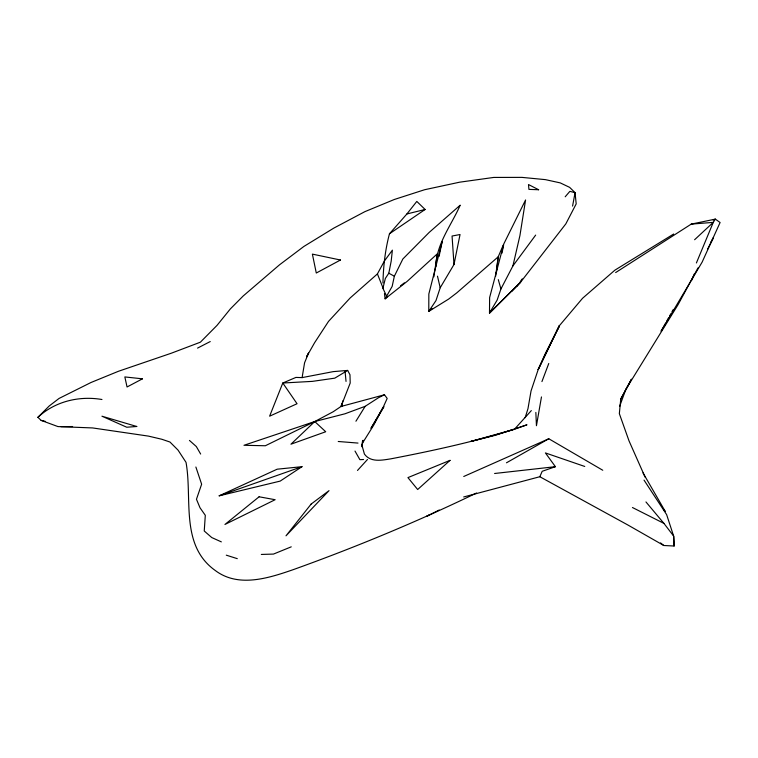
<?xml version="1.0" encoding="UTF-8"?>
<svg xmlns="http://www.w3.org/2000/svg" width="758" height="758" viewBox="0 0 758 758"><rect width="100%" height="100%" fill="white"/><g stroke="black" fill="none" stroke-linecap="round" stroke-linejoin="round"><path stroke-width="1.14" d="M382.961 283.066C383.311 266.475 385.187 249.856 389.46 233.786L406.913 213.946L416.805 201.42L425.115 209.473L389.46 233.786M620.745 399.115L631.405 379.303L620.745 399.115L619.343 413.641L629.017 440.872L645.096 477.123M435.831 266.683C436.22 243.924 451.417 225.24 460.201 205.181L429.151 232.441L402.868 258.971L394.349 276.215L392.161 286.391L385.121 298.823L384.458 293.678M496.338 272.899L498.205 256.82L503.293 244.967M495.599 276.376L498.205 256.82L456.818 292.834L448.679 299.059L428.782 311.377L428.839 294L442.198 241.442L439.053 256.422M433.851 276.859L437.309 253.835L407.302 281.246L385.121 298.823L387.243 296.643M361.661 444.453L373.533 425.446L383.141 407.34L387.186 398.433L384.477 394.776L378.488 397.723L365.176 406.316L344.966 413.792L314.75 421.543L243.981 445.287L265.347 445.751L314.75 421.543L333.113 411.793L341.053 406.449L350.205 383.036L349.978 374.746L347.647 370.416L334.771 378.157L312.391 381.369L282.791 383.017L297.051 403.73L269.611 416.189L282.791 383.017L295.923 377.418L302.101 377.607L304.583 362.779L308.563 353.038L306.564 356.772M541.468 396.936L536.446 425.712L535.849 412.428M572.584 206.1L575.066 192.655L569.646 187.368L560.266 182.896L545.419 179.637L521.921 177.381L493.771 177.429L459.661 182.185L424.613 189.727L394.368 199.468L364.901 211.643L333.842 228.082L303.873 246.454L279.446 264.874L243.223 295.952L230.366 308.904L217.006 325.4L200.387 342.19L171.289 353.219L118.447 371.278L91.026 382.487L59.067 398.433L49.204 405.994L37.9 417.317L41.131 420.387L57.959 426.583L92.628 427.938L148.473 436.115L161.805 439.261L169.972 442.037L178.054 450.119L186.023 462.352C192.579 498.925 179.845 545.229 215.244 570.48C238.353 588 268.607 578.155 293.166 569.675C355.549 547.267 416.881 521.864 476.564 493.003M502.023 253.106L503.587 245.052M386.656 296.255L382.904 288.305L385.358 278.432L388.807 273.212L391.204 261.046L392.379 250.159L384.42 260.979L377.418 273.913L350.149 297.97L328.527 321.383L314.589 342.739L306.696 356.648M361.85 446.727L363.12 440.294L362.163 442.34M453.995 264.495L460.04 234.525L452.062 236.032L453.995 264.495L440.199 287.746L435.983 300.566L428.782 311.377L431.994 308.686M341.602 406.629L342.777 400.925M489.753 312.542L497.134 300.102L500.924 288.969L512.92 265.897L519.931 235.548L525.578 199.97L503.805 243.896L489.621 297.581L489.497 313.149L520.661 282.09L565.828 223.875L576.184 203.893L575.066 192.655L569.855 191.357L565.193 196.786M490.038 310.998L489.497 313.149L520.661 282.09L511.641 291.442M525.161 417.658L527.975 408.676L531.045 390.939L538.199 369.516L545.495 353.209L559.461 325.618L582.561 298.273L614.909 270.151L673.673 234.014M619.618 406.449L625.786 389.46L678.022 304.725L698.014 267.877M541.932 381.587L548.764 363.489M696.403 262.96L713.269 222.369L715.344 219.119L720.1 222.511L702.126 262.135L661.061 331.255L665.666 323.041M691.656 280.337L694.347 273.894M463.688 496.964L539.829 476.725L542.197 471.296L555.406 466.682L545.409 452.933L584.74 466.454M559.461 325.618L538.199 369.516L559.461 325.618L556.865 330.753M707.565 249.202L713.392 237.785L710.521 242.92M666.813 320.985L668.537 317.905M669.693 315.849L670.839 313.793M671.986 311.737L673.142 309.681M383.141 407.34L370.965 428.355L383.993 406.705M355.928 421.221L365.176 406.316M512.92 265.897L535.65 235.103M516.833 286.249L518.879 283.483M520.244 281.635L522.281 278.878M531.33 410.609L514.417 429.293L526.981 424.793L495.419 435.263L470.784 441.459L513.299 429.606M357.501 470.453L367.469 459.481M694.612 239.727L713.269 222.369L691.23 224.122L615.657 272.558M37.9 417.317C54.993 401.38 79.173 395.61 101.96 399.504M400.594 285.766L404.336 282.867M302.006 466.672L280.185 481.103L219.176 495.827L277.172 469.193L302.006 466.672L219.176 495.827M428.696 515.156L426.669 516.388L439.195 510.02M506.467 462.806L548.792 438.759L602.762 470.254M197.554 348.102L210.241 341.555M713.231 220.114L715.344 219.119L691.23 224.122M463.754 476.488L548.792 438.759M291.243 546.84L273.477 554.079L261.321 554.439M513.299 429.644C473.134 441.971 431.908 450.963 390.645 458.874C381.71 460.239 370.615 462.626 364.409 454.051L361.879 445.003M384.477 394.776L341.053 406.449L341.716 403.986L341.782 406.203M406.913 213.946L425.115 209.473M302.101 377.607L333.245 371.628L347.647 370.416M494.595 473.494L555.406 466.682M363.565 459.519L359.879 459.661L355 451.067M60.953 426.669L72.597 426.536M539.829 476.725L627.7 524.896L663.809 545.504L674.108 546.016L673.767 536.456M338.239 441.488L358.003 443.079M41.131 420.387L45.3 421.363M226.282 555.169L237.282 558.655M221.345 541.875L211.757 537.555L204.243 530.998L205.304 515.317L200.008 507.775L196.464 499.257L201.628 484.21L195.877 467.013M632.447 507.519L663.923 523.39L673.625 536.039L674.108 546.016M388.807 273.212L394.349 276.215M660.559 542.918L663.809 545.504M189.453 440.426L196.313 446.528L200.652 454.042M663.809 509.973L665.316 511.536L643.03 472.916M645.958 501.948L663.923 523.39M644.025 480.098L666.633 514.635L673.625 536.039M377.418 273.913L383.226 288.504M498.3 279.645L500.924 288.969M437.489 276.168L440.199 287.746M345.089 371.562L346.036 381.416M311.15 504.061L286.003 535.821L329.019 490.653L311.15 504.061M314.75 421.543L290.949 444.197L325.713 431.747L314.75 421.543M450.034 460.362L417.667 489.516L407.937 477.606L450.034 460.362M259.103 496.784L224.946 524.46L275.126 499.712L259.103 496.784M340.456 260.013L316.285 273.022L312.391 254.119L340.456 260.013M142.466 378.829L127.05 386.978L124.843 376.934L142.466 378.829M136.753 426.489L126.747 427.228L101.942 416.199L136.753 426.489M538.635 189.737L528.932 189.377L528.497 184.545L538.635 189.737"/></g></svg>
